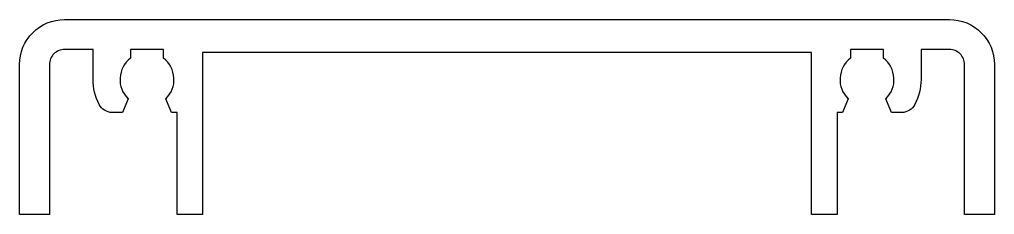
# Model space of a CAD drawing. Header units: millimetres. Extents: x 0 to 65, y 0 to 13.
import ezdxf

# ---------------------------------------------------------------- set-up
doc = ezdxf.new("R2010")
doc.units = ezdxf.units.MM

msp = doc.modelspace()

# ---------------------------------------------------------------- linework, layer by layer
msp.add_lwpolyline([(10.134, 6.8), (9.76, 7.715, 0.455203), (9.6, 10.425), (9.6, 11), (7.4, 11), (7.4, 10.425, 0.455203), (7.24, 7.715), (6.866, 6.8), (6.193, 6.8, -0.279739), (5.306, 7.338, -0.120511), (4.9, 9), (4.9, 11), (3, 11, 0.414214), (2, 10), (2, 0), (0, 0), (0, 10, -0.414214), (3, 13), (62, 13, -0.414214), (65, 10), (65, 0), (63, 0), (63, 10, 0.414214), (62, 11), (60.1, 11), (60.1, 9, -0.120511), (59.694, 7.338, -0.279739), (58.807, 6.8), (58.134, 6.8), (57.76, 7.715, 0.455203), (57.6, 10.425), (57.6, 11), (55.4, 11), (55.4, 10.425, 0.455203), (55.24, 7.715), (54.866, 6.8), (54.5, 6.8), (54.5, 0), (52.8, 0), (52.8, 10.8), (12.2, 10.8), (12.2, 0), (10.5, 0), (10.5, 6.8), (10.134, 6.8)], format="xyb", close=True)

doc.saveas('drawing.dxf')
